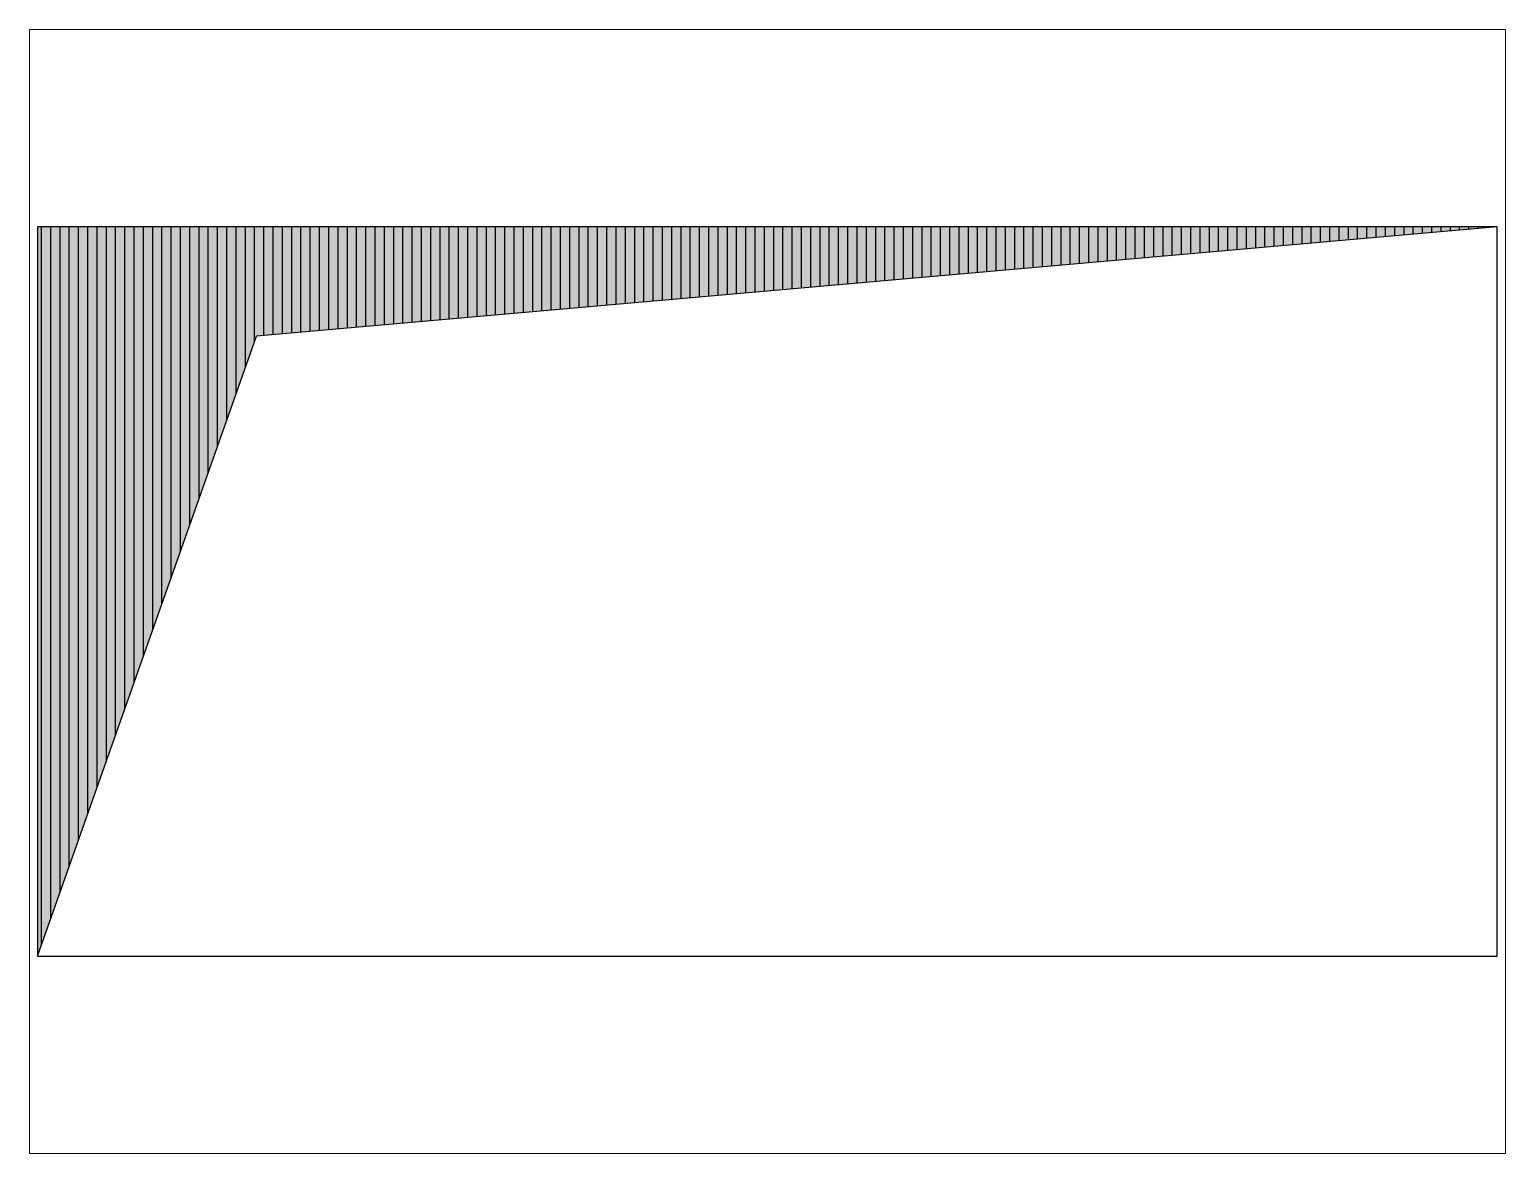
# Paper-space layout 'Layout1' of a CAD drawing. Header units: millimetres. Extents: x 1.05 to 9.45, y 0.8 to 7.2.
# The model-space entities are those that its viewports show. They can reach past a viewport. Long polylines and large blocks are cut down to what shows.
import ezdxf

# ---------------------------------------------------------------- set-up
doc = ezdxf.new("R2010")
doc.units = ezdxf.units.MM
doc.header["$MEASUREMENT"] = 0

# ---------------------------------------------------------------- blocks, each defined once
blk = doc.blocks.new('Aec_Chase_2_2D_M')
blk.add_hatch(color=256).paths.add_polyline_path([(0, 1), (0, 0), (0.1499, 0.8501), (1, 1)])
for p in [(1, 1), (0, 0)]:
    blk.add_line(p, (0.1499, 0.8501))
at = {"color": 0, "linetype": 'ByBlock'}
blk.add_lwpolyline([(0, 0), (1, 0), (1, 1), (0, 1)], close=True, dxfattribs=at)

msp = doc.modelspace()

# ---------------------------------------------------------------- hatches: boundary and pattern name
h = msp.add_hatch()
h.set_pattern_fill('ANSI31', color=256, angle=45, style=0)
h.set_pattern_definition([(90, (0, -1000), (-3.175, 7e-16), [])])
h.paths.add_polyline_path([(78.07, 98.81), (153.02, 311.34), (578.07, 348.81), (78.07, 348.81)])

# ---------------------------------------------------------------- block references
at = {"xscale": 500, "yscale": 250}
msp.add_blockref('Aec_Chase_2_2D_M', (78.07, 98.81), dxfattribs=at)

psp = doc.layouts.get("Layout1")

# ---------------------------------------------------------------- viewports
at = {"layer": '0'}
psp.add_viewport(center=(5.25, 4), size=(8.4, 6.4), view_center_point=(328.0739, 223.8139), view_height=385.200915, dxfattribs=at)

doc.saveas('drawing.dxf')
